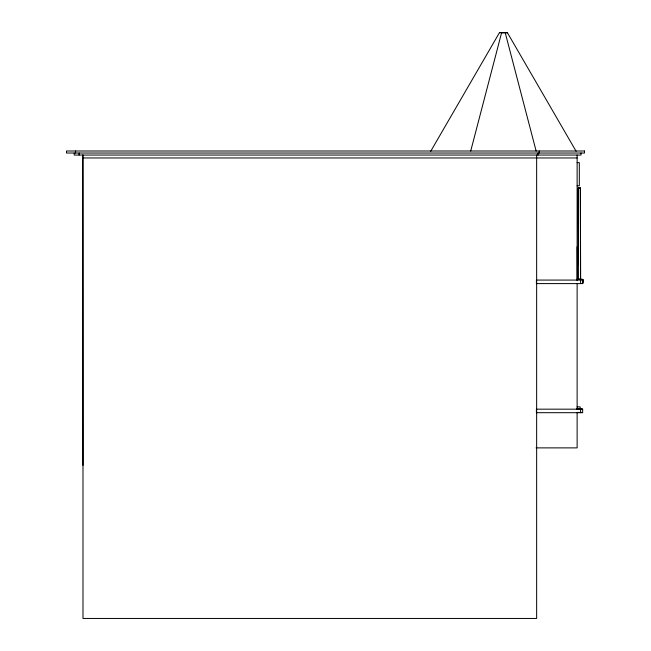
<?xml version="1.0" encoding="UTF-8"?>
<svg xmlns="http://www.w3.org/2000/svg" width="651" height="651" viewBox="0 0 651 651"><rect width="100%" height="100%" fill="white"/><g stroke="black" fill="none" stroke-linecap="round" stroke-linejoin="round"><path stroke-width="0.98" d="M470.697 151.065L501.661 32.55L505.176 32.55L507.389 32.664L576.111 151.268M430.726 151.268L499.455 32.664L501.661 32.55M578.34 279.32L580.635 279.279L580.366 188.017L578.169 188.025L578.438 279.287M505.176 32.55L499.455 32.664M505.209 32.68L507.389 32.664L501.628 32.68L505.209 32.68L536.139 151.065M578.169 188.025L580.464 188.131M82.758 157.957L577.128 157.957M577.12 162.652L579.317 162.652L579.317 185.779L577.12 185.779M576.957 279.255L582.287 279.255M576.941 279.312L581.343 279.312M580.236 279.523L583.386 279.523L583.239 283.047M577.095 406.851L580.041 406.851A2.401 2.401 0 0 1 579.886 409.031M576.957 408.942L582.287 408.942M576.941 408.991L581.343 408.991M576.941 412.449L581.343 412.449M536.05 447.88L577.128 447.88L577.128 412.4M82.986 465.424L82.758 155.052M577.111 246.827L577.242 279.238M580.366 188.017L580.537 279.32M578.267 188.131L578.413 265.103M581.001 153.026L581.001 155.052L74.222 155.052L74.222 153.026M580.594 280.076L580.594 283.6M580.594 409.17L580.594 412.693M577.128 155.052L577.128 280.614M577.128 283.6L577.128 409.357M539.215 150.999L539.215 153.026M537.995 153.026L537.995 155.052M536.652 155.052L536.652 618.45L82.986 618.45L82.986 155.052M79.113 153.026L79.113 155.052M75.606 150.999L75.606 153.026M584.508 150.999L66.492 150.999L66.492 153.026L584.508 153.026L584.508 150.999M582.653 280.085L536.416 280.076L536.416 283.6L582.653 283.608L582.653 280.085M582.653 409.178L536.416 409.17L536.416 412.693L582.653 412.701L582.653 409.178"/></g></svg>
